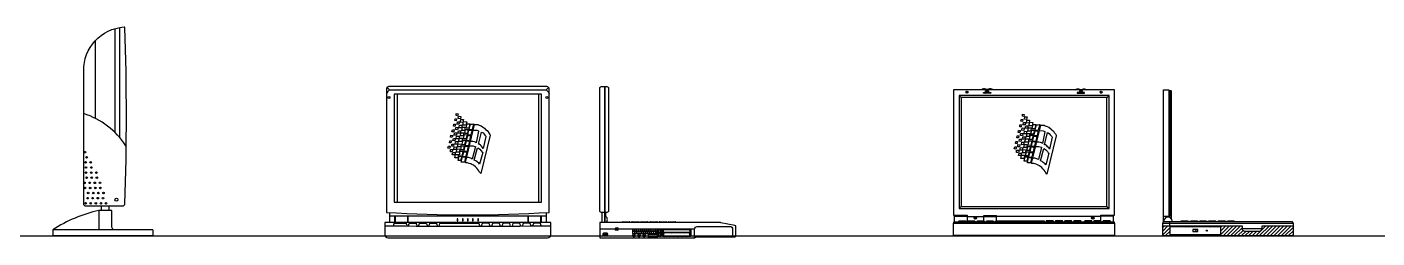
# Model space of a CAD drawing. Header units: inches. Extents: x 11.6 to 54.1, y 10.7 to 35.5.
# Drawn here: x 40.989 to 43.625, y 26.414 to 26.827 of the extents above; entities that cross this region are included whole.
import ezdxf

# ---------------------------------------------------------------- set-up
doc = ezdxf.new("R2010")
doc.units = ezdxf.units.IN
doc.header["$MEASUREMENT"] = 0
for name, color, linetype in [('02', 2, 'Continuous'), ('1', 1, 'Continuous'), ('8', 8, 'Continuous')]:
    doc.layers.add(name, color=color, linetype=linetype)
pattern_1 = [(45, (-15.305627, 28.8258904), (-0.00176776695, 0.00176776695), [])]
pattern_2 = [(45, (-12.9661173, 28.8506531), (-0.000883883476, 0.000883883476), [])]
pattern_3 = [(45, (-12.9661173, 28.8536531), (-0.000883883476, 0.000883883476), [])]
pattern_4 = [(45, (-13.122171, 28.830653), (-0.0035355339, 0.0035355339), [])]

msp = doc.modelspace()

# ---------------------------------------------------------------- hatches: boundary and pattern name
at = {"layer": '8'}
h = msp.add_hatch(dxfattribs=at)
h.set_pattern_fill('ANSI31', color=256, scale=0.01, style=0)
h.set_pattern_definition(pattern_2)
edge = h.paths.add_edge_path()
edge.add_arc((42.8246, 26.6992), 0.002, 0, 360)
h = msp.add_hatch(dxfattribs=at)
h.set_pattern_fill('ANSI31', color=256, scale=0.01, style=0)
h.set_pattern_definition(pattern_2)
h.paths.add_polyline_path([(42.857, 26.6986), (42.861, 26.6986), (42.861, 26.7021), (42.867, 26.7021), (42.867, 26.6986), (42.871, 26.6986), (42.871, 26.6971), (42.857, 26.6971)])
h = msp.add_hatch(dxfattribs=at)
h.set_pattern_fill('ANSI31', color=256, scale=0.01, style=0)
h.set_pattern_definition(pattern_2)
h.paths.add_polyline_path([(43.0541, 26.6986), (43.0501, 26.6986), (43.0501, 26.7021), (43.0441, 26.7021), (43.0441, 26.6986), (43.0401, 26.6986), (43.0401, 26.6971), (43.0541, 26.6971)])
h = msp.add_hatch(dxfattribs=at)
h.set_pattern_fill('ANSI31', color=256, scale=0.01, style=0)
h.set_pattern_definition(pattern_2)
edge = h.paths.add_edge_path()
edge.add_arc((43.0866, 26.6992), 0.002, 0, 360)
h = msp.add_hatch(dxfattribs=at)
h.set_pattern_fill('ANSI31', color=256, scale=0.01, style=0)
h.set_pattern_definition(pattern_3)
edge = h.paths.add_edge_path()
edge.add_arc((42.8409, 26.4536), 0.0025, 0, 360)
h = msp.add_hatch(dxfattribs=at)
h.set_pattern_fill('ANSI31', color=256, scale=0.01, style=0)
h.set_pattern_definition(pattern_3)
edge = h.paths.add_edge_path()
edge.add_arc((43.0703, 26.4536), 0.0025, 0, 360)
h = msp.add_hatch(dxfattribs=at)
h.set_pattern_fill('ANSI31,_O', color=256, scale=0.02)
h.set_pattern_definition(pattern_1)
edge = h.paths.add_edge_path()
edge.add_line((42.1154, 26.4189), (42.121, 26.4189))
edge.add_arc((42.121, 26.4209), 0.002, 270, 360)
edge.add_line((42.123, 26.4209), (42.123, 26.4216))
edge.add_arc((42.121, 26.4216), 0.002, 360, 450)
edge.add_line((42.121, 26.4236), (42.1154, 26.4236))
edge.add_arc((42.1154, 26.4216), 0.002, 90, 180)
edge.add_line((42.1134, 26.4216), (42.1134, 26.4209))
edge.add_arc((42.1154, 26.4209), 0.002, 180, 270)
h = msp.add_hatch(dxfattribs=at)
h.set_pattern_fill('ANSI31,_O', color=256, scale=0.02)
h.set_pattern_definition(pattern_1)
h.paths.add_polyline_path([(42.1422, 26.4315, 1), (42.1392, 26.4315, 1)])
h = msp.add_hatch(dxfattribs=at)
h.set_pattern_fill('ANSI31,_O', color=256, scale=0.02)
h.set_pattern_definition(pattern_1)
h.paths.add_polyline_path([(42.1757, 26.4184, 1), (42.1727, 26.4184, 1)])
h = msp.add_hatch(dxfattribs=at)
h.set_pattern_fill('ANSI31,_O', color=256, scale=0.02)
h.set_pattern_definition(pattern_1)
h.paths.add_polyline_path([(42.1857, 26.4184, 1), (42.1827, 26.4184, 1)])
h = msp.add_hatch(dxfattribs=at)
h.set_pattern_fill('ANSI31,_O', color=256, scale=0.02)
h.set_pattern_definition(pattern_1)
h.paths.add_polyline_path([(42.1957, 26.4184, 1), (42.1927, 26.4184, 1)])
h = msp.add_hatch(dxfattribs=at)
h.set_pattern_fill('ANSI31,_O', color=256, scale=0.02)
h.set_pattern_definition(pattern_1)
h.paths.add_polyline_path([(42.23, 26.4169), (42.2852, 26.4169), (42.2852, 26.4314), (42.23, 26.4314)])
h.paths.add_polyline_path([(42.2319, 26.4228), (42.2319, 26.4189, -0.436572), (42.2329, 26.4179), (42.2823, 26.4179, -0.436572), (42.2833, 26.4189), (42.2833, 26.4228, -0.436572), (42.2823, 26.4238), (42.2329, 26.4238, -0.436572)], flags=16)
h.paths.add_polyline_path([(42.2329, 26.4245), (42.2823, 26.4245, -0.436572), (42.2833, 26.4255), (42.2833, 26.4294, -0.436572), (42.2823, 26.4304), (42.2329, 26.4304, -0.436572), (42.2319, 26.4294), (42.2319, 26.4255, -0.436572)], flags=16)
h = msp.add_hatch(dxfattribs=at)
h.set_pattern_fill('ANSI31,_O', color=256, scale=0.04)
h.set_pattern_definition(pattern_4)
h.paths.add_polyline_path([(43.4622, 26.4188), (43.4622, 26.4359, 0.360629), (43.4601, 26.4378), (43.4009, 26.4378), (43.4009, 26.4326, -0.414214), (43.3959, 26.4276), (43.367, 26.4276, -0.414214), (43.362, 26.4326), (43.362, 26.4378), (43.2082, 26.4378, 0.360629), (43.2062, 26.4359), (43.2062, 26.4188)])
h.paths.add_polyline_path([(43.3206, 26.4206), (43.2206, 26.4206), (43.2206, 26.4356), (43.3206, 26.4356)], flags=16)
h.paths.add_polyline_path([(43.2755, 26.4269), (43.2657, 26.4269), (43.2657, 26.4307), (43.2755, 26.4307)], flags=0)
h = msp.add_hatch(dxfattribs=at)
h.set_pattern_fill('ANSI31,_O', color=256, scale=0.04)
h.set_pattern_definition(pattern_4)
h.paths.add_polyline_path([(43.2657, 26.4269), (43.2755, 26.4269), (43.2755, 26.4307), (43.2657, 26.4307)])

# ---------------------------------------------------------------- linework, layer by layer
at = {"layer": '02'}
for p, q in [((41.1604, 26.8237), (41.1604, 26.6207)), ((41.1696, 26.8258), (41.1696, 26.6109)), ((41.1219, 26.7996), (41.1219, 26.6482)), ((42.1165, 26.7101), (42.1165, 26.4641)), ((42.1175, 26.7101), (42.1175, 26.4641)), ((41.7116, 26.6951), (41.7116, 26.4841)), ((41.9881, 26.6951), (41.9881, 26.4841)), ((42.0074, 26.7086), (42.0027, 26.704)), ((42.8131, 26.6888), (42.8091, 26.6928)), ((43.0981, 26.6888), (43.1021, 26.6928)), ((43.2187, 26.7028), (43.2187, 26.4568)), ((43.2217, 26.7028), (43.2217, 26.4568)), ((41.8271, 26.6536), (41.8272, 26.6575)), ((41.8272, 26.6575), (41.8308, 26.657)), ((41.8308, 26.657), (41.8297, 26.6533)), ((41.8219, 26.633), (41.8223, 26.6367)), ((41.8249, 26.633), (41.8219, 26.633)), ((41.8223, 26.6367), (41.8257, 26.6367)), ((41.8244, 26.6436), (41.8248, 26.6473)), ((41.8272, 26.6434), (41.8244, 26.6436)), ((41.8248, 26.6473), (41.8279, 26.6473)), ((41.8257, 26.6367), (41.8249, 26.633)), ((41.826, 26.6261), (41.8265, 26.6305)), ((41.8265, 26.6305), (41.8308, 26.63)), ((41.8297, 26.6533), (41.8271, 26.6536)), ((41.8279, 26.6473), (41.8272, 26.6434)), ((41.8288, 26.6365), (41.8294, 26.6411)), ((41.8324, 26.6365), (41.8288, 26.6365)), ((41.8294, 26.6411), (41.8332, 26.6411)), ((41.8309, 26.6476), (41.8317, 26.6522)), ((41.8352, 26.6473), (41.8309, 26.6476)), ((41.8317, 26.6522), (41.8362, 26.652)), ((41.8332, 26.6411), (41.8324, 26.6365)), ((41.8325, 26.6298), (41.8336, 26.6346)), ((41.8336, 26.6346), (41.8387, 26.6346)), ((41.835, 26.6402), (41.8359, 26.6457)), ((41.8401, 26.6406), (41.835, 26.6402)), ((41.8362, 26.652), (41.8352, 26.6473)), ((41.8359, 26.6457), (41.8412, 26.6457)), ((41.8387, 26.6346), (41.8371, 26.6298)), ((41.8378, 26.6244), (41.8391, 26.6309)), ((41.8391, 26.6309), (41.8447, 26.6309)), ((41.8398, 26.6348), (41.8414, 26.6418)), ((41.846, 26.635), (41.8398, 26.6348)), ((41.8412, 26.6457), (41.8401, 26.6406)), ((41.8414, 26.6418), (41.8476, 26.6413)), ((41.8447, 26.6309), (41.8431, 26.6245)), ((41.845, 26.5618), (41.863, 26.6363)), ((41.8476, 26.6413), (41.846, 26.635)), ((41.8463, 26.6295), (41.8483, 26.6377)), ((41.8483, 26.6377), (41.8535, 26.6377)), ((41.8535, 26.6377), (41.8515, 26.6294)), ((41.8524, 26.6266), (41.8548, 26.6366)), ((41.8548, 26.6366), (41.8581, 26.6369)), ((41.8581, 26.6369), (41.861, 26.6374)), ((41.861, 26.6374), (41.8583, 26.6261)), ((41.8616, 26.6375), (41.8616, 26.6375)), ((41.863, 26.6363), (41.8653, 26.6363)), ((41.8653, 26.6363), (41.8693, 26.6359)), ((41.8693, 26.6359), (41.8718, 26.6349)), ((41.8718, 26.6349), (41.8757, 26.6334)), ((41.8757, 26.6334), (41.8786, 26.6318)), ((41.8786, 26.6318), (41.8825, 26.6291)), ((42.9277, 26.6318), (42.928, 26.6355)), ((42.9307, 26.6318), (42.9277, 26.6318)), ((42.928, 26.6355), (42.9314, 26.6355)), ((42.9301, 26.6423), (42.9305, 26.646)), ((42.933, 26.6422), (42.9301, 26.6423)), ((42.9305, 26.646), (42.9337, 26.646)), ((42.9314, 26.6355), (42.9307, 26.6318)), ((42.9328, 26.6524), (42.933, 26.6563)), ((42.9354, 26.652), (42.9328, 26.6524)), ((42.933, 26.6563), (42.9365, 26.6557)), ((42.9337, 26.646), (42.933, 26.6422)), ((42.9346, 26.6353), (42.9351, 26.6399)), ((42.9381, 26.6353), (42.9346, 26.6353)), ((42.9351, 26.6399), (42.939, 26.6399)), ((42.9365, 26.6557), (42.9354, 26.652)), ((42.9367, 26.6464), (42.9374, 26.651)), ((42.9409, 26.646), (42.9367, 26.6464)), ((42.9374, 26.651), (42.942, 26.6508)), ((42.939, 26.6399), (42.9381, 26.6353)), ((42.9383, 26.6286), (42.9393, 26.6334)), ((42.9393, 26.6334), (42.9444, 26.6334)), ((42.9407, 26.639), (42.9416, 26.6445)), ((42.9459, 26.6393), (42.9407, 26.639)), ((42.942, 26.6508), (42.9409, 26.646)), ((42.9416, 26.6445), (42.9469, 26.6445)), ((42.9444, 26.6334), (42.9429, 26.6286)), ((42.9455, 26.6336), (42.9471, 26.6406)), ((42.9517, 26.6337), (42.9455, 26.6336)), ((42.9469, 26.6445), (42.9459, 26.6393)), ((42.9471, 26.6406), (42.9533, 26.6401)), ((42.9507, 26.5605), (42.9687, 26.635)), ((42.9533, 26.6401), (42.9517, 26.6337)), ((42.952, 26.6283), (42.954, 26.6364)), ((42.954, 26.6364), (42.9593, 26.6364)), ((42.9593, 26.6364), (42.9572, 26.6282)), ((42.9581, 26.6253), (42.9605, 26.6353)), ((42.9605, 26.6353), (42.9638, 26.6357)), ((42.9638, 26.6357), (42.9667, 26.6362)), ((42.9667, 26.6362), (42.964, 26.6249)), ((42.9673, 26.6363), (42.9673, 26.6363)), ((42.9687, 26.635), (42.971, 26.635)), ((42.971, 26.635), (42.9751, 26.6346)), ((42.9751, 26.6346), (42.9776, 26.6337)), ((42.9776, 26.6337), (42.9814, 26.6321)), ((42.9814, 26.6321), (42.9843, 26.6306)), ((42.9843, 26.6306), (42.9882, 26.6279)), ((41.8138, 26.6002), (41.8144, 26.6043)), ((41.8144, 26.6043), (41.8177, 26.6041)), ((41.8159, 26.6111), (41.8168, 26.615)), ((41.8193, 26.6115), (41.8159, 26.6111)), ((41.8168, 26.615), (41.8202, 26.6148)), ((41.8188, 26.6219), (41.8197, 26.6258)), ((41.8225, 26.6215), (41.8188, 26.6219)), ((41.8202, 26.6148), (41.8193, 26.6115)), ((41.8197, 26.6258), (41.8234, 26.6256)), ((41.8205, 26.6048), (41.8216, 26.6088)), ((41.8242, 26.6041), (41.8205, 26.6048)), ((41.8216, 26.6088), (41.8255, 26.6088)), ((41.8234, 26.6256), (41.8225, 26.6215)), ((41.8232, 26.6155), (41.8237, 26.6198)), ((41.8274, 26.615), (41.8232, 26.6155)), ((41.8237, 26.6198), (41.8285, 26.6196)), ((41.8255, 26.6088), (41.8242, 26.6041)), ((41.8299, 26.6258), (41.826, 26.6261)), ((41.8272, 26.6083), (41.8279, 26.6133)), ((41.8322, 26.6083), (41.8272, 26.6083)), ((41.8285, 26.6196), (41.8274, 26.615)), ((41.8279, 26.6133), (41.8336, 26.6133)), ((41.8308, 26.63), (41.8299, 26.6258)), ((41.8304, 26.6191), (41.8313, 26.624)), ((41.8346, 26.6189), (41.8304, 26.6191)), ((41.8313, 26.624), (41.8361, 26.6238)), ((41.8315, 26.6029), (41.8336, 26.6094)), ((41.8336, 26.6133), (41.8322, 26.6083)), ((41.8371, 26.6298), (41.8325, 26.6298)), ((41.8336, 26.6094), (41.8396, 26.6094)), ((41.8361, 26.6238), (41.8346, 26.6189)), ((41.8354, 26.614), (41.8364, 26.62)), ((41.8405, 26.614), (41.8354, 26.614)), ((41.8364, 26.62), (41.8421, 26.62)), ((41.8431, 26.6245), (41.8378, 26.6244)), ((41.8396, 26.6094), (41.8382, 26.603)), ((41.8384, 26.5973), (41.8404, 26.6056)), ((41.8404, 26.6056), (41.8456, 26.6054)), ((41.8421, 26.62), (41.8405, 26.614)), ((41.8412, 26.6089), (41.843, 26.6163)), ((41.8412, 26.6089), (41.8464, 26.6088)), ((41.843, 26.6163), (41.8482, 26.6161)), ((41.8456, 26.6054), (41.8435, 26.5971)), ((41.8437, 26.6192), (41.8455, 26.6265)), ((41.8437, 26.6192), (41.849, 26.6192)), ((41.8447, 26.5947), (41.8469, 26.6041)), ((41.8455, 26.6265), (41.8507, 26.6263)), ((41.8463, 26.6295), (41.8515, 26.6294)), ((41.8482, 26.6161), (41.8464, 26.6088)), ((41.8469, 26.6041), (41.853, 26.604)), ((41.8472, 26.6051), (41.8495, 26.6146)), ((41.8472, 26.6051), (41.8532, 26.6049)), ((41.8507, 26.6263), (41.849, 26.6192)), ((41.8494, 26.6146), (41.8555, 26.6144)), ((41.8497, 26.6156), (41.852, 26.625)), ((41.8497, 26.6156), (41.8558, 26.6157)), ((41.852, 26.625), (41.858, 26.6249)), ((41.8524, 26.6266), (41.8583, 26.6261)), ((41.8555, 26.6144), (41.8532, 26.6049)), ((41.858, 26.6249), (41.8558, 26.6157)), ((41.857, 26.6144), (41.8571, 26.6144)), ((41.8603, 26.6253), (41.8676, 26.6247)), ((41.8707, 26.6229), (41.8662, 26.6004)), ((41.8676, 26.6247), (41.8709, 26.6239)), ((41.8703, 26.5975), (41.8765, 26.6214)), ((41.8709, 26.6239), (41.8707, 26.6229)), ((41.8931, 26.6152), (41.8751, 26.54)), ((41.8765, 26.6214), (41.8794, 26.6195)), ((41.8794, 26.6195), (41.8817, 26.6173)), ((41.8852, 26.6123), (41.88, 26.5894)), ((41.8817, 26.6173), (41.8832, 26.6152)), ((41.8825, 26.6291), (41.8846, 26.6266)), ((41.8832, 26.6152), (41.8848, 26.6135)), ((41.8846, 26.6266), (41.8877, 26.6241)), ((41.8848, 26.6135), (41.8852, 26.6123)), ((41.8877, 26.6241), (41.8894, 26.6216)), ((41.8894, 26.6216), (41.8915, 26.6187)), ((41.8915, 26.6187), (41.8929, 26.6162)), ((41.8929, 26.6162), (41.8931, 26.6152)), ((42.9217, 26.6099), (42.9226, 26.6138)), ((42.925, 26.6103), (42.9217, 26.6099)), ((42.9226, 26.6138), (42.9259, 26.6136)), ((42.9245, 26.6207), (42.9254, 26.6245)), ((42.9282, 26.6203), (42.9245, 26.6207)), ((42.9259, 26.6136), (42.925, 26.6103)), ((42.9254, 26.6245), (42.9291, 26.6244)), ((42.9263, 26.6036), (42.9273, 26.6076)), ((42.9273, 26.6076), (42.9312, 26.6076)), ((42.9291, 26.6244), (42.9282, 26.6203)), ((42.9289, 26.6143), (42.9294, 26.6185)), ((42.9331, 26.6138), (42.9289, 26.6143)), ((42.9294, 26.6185), (42.9342, 26.6184)), ((42.9312, 26.6076), (42.93, 26.6028)), ((42.9317, 26.6249), (42.9323, 26.6293)), ((42.9356, 26.6245), (42.9317, 26.6249)), ((42.9323, 26.6293), (42.9365, 26.6288)), ((42.933, 26.6071), (42.9337, 26.612)), ((42.9379, 26.6071), (42.933, 26.6071)), ((42.9342, 26.6184), (42.9331, 26.6138)), ((42.9337, 26.612), (42.9393, 26.612)), ((42.9365, 26.6288), (42.9356, 26.6245)), ((42.9361, 26.6178), (42.937, 26.6228)), ((42.9404, 26.6177), (42.9361, 26.6178)), ((42.937, 26.6228), (42.9418, 26.6226)), ((42.9372, 26.6016), (42.9393, 26.6081)), ((42.9393, 26.612), (42.9379, 26.6071)), ((42.9429, 26.6286), (42.9383, 26.6286)), ((42.9393, 26.6081), (42.9453, 26.6081)), ((42.9418, 26.6226), (42.9404, 26.6177)), ((42.9411, 26.6127), (42.9421, 26.6187)), ((42.9462, 26.6127), (42.9411, 26.6127)), ((42.9421, 26.6187), (42.9478, 26.6187)), ((42.9436, 26.6231), (42.9448, 26.6297)), ((42.9488, 26.6233), (42.9436, 26.6231)), ((42.9453, 26.6081), (42.9439, 26.6018)), ((42.9441, 26.596), (42.9461, 26.6043)), ((42.9448, 26.6297), (42.9504, 26.6297)), ((42.9461, 26.6043), (42.9513, 26.6042)), ((42.9478, 26.6187), (42.9462, 26.6127)), ((42.9469, 26.6077), (42.9488, 26.6151)), ((42.9469, 26.6077), (42.9522, 26.6076)), ((42.9504, 26.6297), (42.9488, 26.6233)), ((42.9488, 26.6151), (42.954, 26.6149)), ((42.9513, 26.6042), (42.9493, 26.5959)), ((42.9495, 26.618), (42.9513, 26.6253)), ((42.9495, 26.618), (42.9547, 26.618)), ((42.9513, 26.6253), (42.9565, 26.6251)), ((42.952, 26.6283), (42.9572, 26.6282)), ((42.954, 26.6149), (42.9522, 26.6076)), ((42.9529, 26.6039), (42.9552, 26.6133)), ((42.9565, 26.6251), (42.9547, 26.618)), ((42.9551, 26.6133), (42.9612, 26.6132)), ((42.9555, 26.6144), (42.9577, 26.6238)), ((42.9555, 26.6144), (42.9616, 26.6145)), ((42.9577, 26.6238), (42.9637, 26.6236)), ((42.9581, 26.6253), (42.964, 26.6249)), ((42.9612, 26.6132), (42.959, 26.6037)), ((42.9637, 26.6236), (42.9616, 26.6145)), ((42.9628, 26.6131), (42.9628, 26.6131)), ((42.966, 26.6241), (42.9733, 26.6234)), ((42.9764, 26.6217), (42.972, 26.5991)), ((42.9733, 26.6234), (42.9766, 26.6227)), ((42.976, 26.5962), (42.9822, 26.6202)), ((42.9766, 26.6227), (42.9764, 26.6217)), ((42.9988, 26.614), (42.9809, 26.5387)), ((42.9822, 26.6202), (42.9851, 26.6182)), ((42.9851, 26.6182), (42.9874, 26.6161)), ((42.9909, 26.6111), (42.9857, 26.5881)), ((42.9874, 26.6161), (42.989, 26.614)), ((42.9882, 26.6279), (42.9903, 26.6254)), ((42.989, 26.614), (42.9905, 26.6123)), ((42.9903, 26.6254), (42.9934, 26.6229)), ((42.9905, 26.6123), (42.9909, 26.6111)), ((42.9934, 26.6229), (42.9951, 26.6204)), ((42.9951, 26.6204), (42.9973, 26.6175)), ((42.9973, 26.6175), (42.9986, 26.615)), ((42.9986, 26.615), (42.9988, 26.614)), ((41.8108, 26.5896), (41.8121, 26.5937)), ((41.8142, 26.5891), (41.8108, 26.5896)), ((41.8121, 26.5937), (41.8154, 26.5935)), ((41.8168, 26.6002), (41.8138, 26.6002)), ((41.8154, 26.5935), (41.8142, 26.5891)), ((41.8156, 26.5828), (41.8158, 26.5873)), ((41.8195, 26.5826), (41.8156, 26.5828)), ((41.8158, 26.5873), (41.8207, 26.5872)), ((41.8177, 26.6041), (41.8168, 26.6002)), ((41.8184, 26.5979), (41.8225, 26.5977)), ((41.8186, 26.5935), (41.8184, 26.5979)), ((41.8216, 26.5935), (41.8186, 26.5935)), ((41.8193, 26.5766), (41.8207, 26.5815)), ((41.8207, 26.5872), (41.8195, 26.5826)), ((41.8207, 26.5815), (41.8257, 26.5813)), ((41.8225, 26.5977), (41.8216, 26.5935)), ((41.8223, 26.5873), (41.8234, 26.5921)), ((41.8269, 26.5873), (41.8223, 26.5873)), ((41.8234, 26.5921), (41.8281, 26.5919)), ((41.8257, 26.5813), (41.8244, 26.5768)), ((41.8251, 26.5977), (41.826, 26.6027)), ((41.8295, 26.5979), (41.8251, 26.5977)), ((41.826, 26.6027), (41.8308, 26.6025)), ((41.8281, 26.5919), (41.8269, 26.5873)), ((41.8272, 26.582), (41.8288, 26.5882)), ((41.8329, 26.5819), (41.8272, 26.582)), ((41.8288, 26.5882), (41.8345, 26.5879)), ((41.8308, 26.6025), (41.8295, 26.5979)), ((41.8299, 26.5924), (41.8309, 26.5981)), ((41.8357, 26.5926), (41.8299, 26.5924)), ((41.8309, 26.5981), (41.8368, 26.5979)), ((41.8382, 26.603), (41.8315, 26.6029)), ((41.8345, 26.5879), (41.8329, 26.5819)), ((41.8333, 26.5765), (41.835, 26.5837)), ((41.835, 26.5837), (41.8402, 26.5837)), ((41.8368, 26.5979), (41.8357, 26.5926)), ((41.8359, 26.5872), (41.8376, 26.5943)), ((41.8359, 26.5872), (41.8411, 26.5873)), ((41.8376, 26.5943), (41.8428, 26.5943)), ((41.8384, 26.5973), (41.8435, 26.5971)), ((41.8402, 26.5837), (41.8384, 26.5764)), ((41.8395, 26.5735), (41.8418, 26.5827)), ((41.8428, 26.5943), (41.8411, 26.5873)), ((41.8418, 26.5827), (41.8479, 26.5827)), ((41.842, 26.5839), (41.8444, 26.5935)), ((41.842, 26.5839), (41.8482, 26.5839)), ((41.8444, 26.5935), (41.8505, 26.5934)), ((41.8447, 26.5947), (41.8508, 26.5948)), ((41.8479, 26.5827), (41.8458, 26.5738)), ((41.8505, 26.5934), (41.8482, 26.5839)), ((41.853, 26.604), (41.8508, 26.5948)), ((41.8528, 26.5943), (41.8562, 26.5944)), ((41.8566, 26.6027), (41.8549, 26.6028)), ((41.8562, 26.5944), (41.8593, 26.5942)), ((41.8593, 26.6027), (41.8566, 26.6027)), ((41.8645, 26.5928), (41.8583, 26.5685)), ((41.8628, 26.6023), (41.8593, 26.6027)), ((41.8593, 26.5942), (41.8616, 26.5938)), ((41.8616, 26.5938), (41.8641, 26.5928)), ((41.8624, 26.566), (41.8688, 26.5905)), ((41.8647, 26.6013), (41.8628, 26.6023)), ((41.8641, 26.5928), (41.8645, 26.5928)), ((41.8662, 26.6004), (41.8647, 26.6013)), ((41.8688, 26.5905), (41.8705, 26.5896)), ((41.8722, 26.5973), (41.8703, 26.5975)), ((41.8705, 26.5896), (41.873, 26.588)), ((41.8745, 26.5957), (41.8722, 26.5973)), ((41.8788, 26.5811), (41.8728, 26.5585)), ((41.873, 26.588), (41.8759, 26.5847)), ((41.8763, 26.5938), (41.8745, 26.5957)), ((41.8759, 26.5847), (41.8776, 26.582)), ((41.8786, 26.5913), (41.8763, 26.5938)), ((41.8776, 26.582), (41.8788, 26.5811)), ((41.88, 26.5894), (41.8786, 26.5913)), ((42.9166, 26.5884), (42.9178, 26.5924)), ((42.9199, 26.5879), (42.9166, 26.5884)), ((42.9178, 26.5924), (42.9212, 26.5923)), ((42.9196, 26.599), (42.9201, 26.603)), ((42.9226, 26.599), (42.9196, 26.599)), ((42.9212, 26.5923), (42.9199, 26.5879)), ((42.9201, 26.603), (42.9234, 26.6028)), ((42.9213, 26.5815), (42.9215, 26.5861)), ((42.9252, 26.5813), (42.9213, 26.5815)), ((42.9215, 26.5861), (42.9264, 26.5859)), ((42.9234, 26.6028), (42.9226, 26.599)), ((42.9242, 26.5967), (42.9282, 26.5965)), ((42.9243, 26.5923), (42.9242, 26.5967)), ((42.9273, 26.5923), (42.9243, 26.5923)), ((42.925, 26.5753), (42.9264, 26.5803)), ((42.9264, 26.5859), (42.9252, 26.5813)), ((42.93, 26.6028), (42.9263, 26.6036)), ((42.9264, 26.5803), (42.9314, 26.5801)), ((42.9282, 26.5965), (42.9273, 26.5923)), ((42.928, 26.5861), (42.9291, 26.5909)), ((42.9326, 26.5861), (42.928, 26.5861)), ((42.9291, 26.5909), (42.9339, 26.5907)), ((42.9314, 26.5801), (42.9301, 26.5755)), ((42.9309, 26.5965), (42.9317, 26.6014)), ((42.9353, 26.5967), (42.9309, 26.5965)), ((42.9317, 26.6014), (42.9365, 26.6013)), ((42.9339, 26.5907), (42.9326, 26.5861)), ((42.933, 26.5808), (42.9346, 26.587)), ((42.9386, 26.5806), (42.933, 26.5808)), ((42.9346, 26.587), (42.9402, 26.5866)), ((42.9365, 26.6013), (42.9353, 26.5967)), ((42.9356, 26.5912), (42.9367, 26.5969)), ((42.9414, 26.5914), (42.9356, 26.5912)), ((42.9367, 26.5969), (42.9425, 26.5967)), ((42.9439, 26.6018), (42.9372, 26.6016)), ((42.9402, 26.5866), (42.9386, 26.5806)), ((42.939, 26.5752), (42.9408, 26.5824)), ((42.9408, 26.5824), (42.9459, 26.5824)), ((42.9425, 26.5967), (42.9414, 26.5914)), ((42.9416, 26.5859), (42.9434, 26.5931)), ((42.9416, 26.5859), (42.9468, 26.586)), ((42.9434, 26.5931), (42.9486, 26.5931)), ((42.9441, 26.596), (42.9493, 26.5959)), ((42.9459, 26.5824), (42.9442, 26.5752)), ((42.9452, 26.5722), (42.9475, 26.5815)), ((42.9486, 26.5931), (42.9468, 26.586)), ((42.9475, 26.5815), (42.9537, 26.5815)), ((42.9478, 26.5826), (42.9501, 26.5923)), ((42.9478, 26.5826), (42.9539, 26.5826)), ((42.9501, 26.5923), (42.9562, 26.5921)), ((42.9504, 26.5935), (42.9527, 26.6029)), ((42.9504, 26.5935), (42.9566, 26.5936)), ((42.9537, 26.5815), (42.9515, 26.5725)), ((42.9527, 26.6029), (42.9587, 26.6027)), ((42.9529, 26.6039), (42.959, 26.6037)), ((42.9562, 26.5921), (42.9539, 26.5826)), ((42.9587, 26.6027), (42.9566, 26.5936)), ((42.9586, 26.5931), (42.9619, 26.5931)), ((42.9623, 26.6014), (42.9606, 26.6015)), ((42.9619, 26.5931), (42.965, 26.593)), ((42.965, 26.6014), (42.9623, 26.6014)), ((42.9702, 26.5916), (42.9641, 26.5673)), ((42.9685, 26.6011), (42.965, 26.6014)), ((42.965, 26.593), (42.9673, 26.5926)), ((42.9673, 26.5926), (42.9699, 26.5916)), ((42.9681, 26.5648), (42.9745, 26.5893)), ((42.9704, 26.6001), (42.9685, 26.6011)), ((42.9699, 26.5916), (42.9702, 26.5916)), ((42.972, 26.5991), (42.9704, 26.6001)), ((42.9745, 26.5893), (42.9762, 26.5883)), ((42.978, 26.596), (42.976, 26.5962)), ((42.9762, 26.5883), (42.9787, 26.5868)), ((42.9803, 26.5945), (42.978, 26.596)), ((42.9845, 26.5798), (42.9785, 26.5573)), ((42.9787, 26.5868), (42.9816, 26.5835)), ((42.982, 26.5926), (42.9803, 26.5945)), ((42.9816, 26.5835), (42.9834, 26.5808)), ((42.9843, 26.5901), (42.982, 26.5926)), ((42.9834, 26.5808), (42.9845, 26.5798)), ((42.9857, 26.5881), (42.9843, 26.5901)), ((41.8244, 26.5768), (41.8193, 26.5766)), ((41.8242, 26.5709), (41.8257, 26.5776)), ((41.8301, 26.5709), (41.8242, 26.5709)), ((41.8257, 26.5776), (41.8318, 26.5775)), ((41.8318, 26.5775), (41.8301, 26.5709)), ((41.8306, 26.5655), (41.8327, 26.5739)), ((41.8357, 26.5655), (41.8306, 26.5655)), ((41.8327, 26.5739), (41.8378, 26.5737)), ((41.8333, 26.5765), (41.8384, 26.5764)), ((41.8378, 26.5737), (41.8357, 26.5655)), ((41.8368, 26.5625), (41.8393, 26.5725)), ((41.843, 26.5621), (41.8368, 26.5625)), ((41.8393, 26.5725), (41.8454, 26.5724)), ((41.8395, 26.5735), (41.8458, 26.5738)), ((41.8454, 26.5724), (41.843, 26.5621)), ((41.8456, 26.5608), (41.845, 26.5618)), ((41.8493, 26.5608), (41.8456, 26.5608)), ((41.8473, 26.5714), (41.8479, 26.5714)), ((41.8512, 26.5712), (41.8475, 26.5714)), ((41.8475, 26.5714), (41.8483, 26.5714)), ((41.8523, 26.56), (41.8493, 26.5608)), ((41.855, 26.5703), (41.8512, 26.5712)), ((41.8554, 26.5591), (41.8523, 26.56)), ((41.8568, 26.5693), (41.855, 26.5703)), ((41.8577, 26.5579), (41.8554, 26.5591)), ((41.8583, 26.5685), (41.8568, 26.5693)), ((41.8608, 26.5564), (41.8577, 26.5579)), ((41.8649, 26.5535), (41.8608, 26.5564)), ((41.8657, 26.5649), (41.8624, 26.566)), ((41.8674, 26.5508), (41.8649, 26.5535)), ((41.868, 26.5631), (41.8657, 26.5649)), ((41.8715, 26.5604), (41.868, 26.5631)), ((41.8728, 26.5585), (41.8715, 26.5604)), ((42.9301, 26.5755), (42.925, 26.5753)), ((42.93, 26.5697), (42.9314, 26.5764)), ((42.9358, 26.5697), (42.93, 26.5697)), ((42.9314, 26.5764), (42.9376, 26.5762)), ((42.9376, 26.5762), (42.9358, 26.5697)), ((42.9363, 26.5643), (42.9384, 26.5727)), ((42.9415, 26.5643), (42.9363, 26.5643)), ((42.9384, 26.5727), (42.9435, 26.5725)), ((42.939, 26.5752), (42.9442, 26.5752)), ((42.9435, 26.5725), (42.9415, 26.5643)), ((42.9426, 26.5612), (42.945, 26.5713)), ((42.9487, 26.5609), (42.9426, 26.5612)), ((42.945, 26.5713), (42.9512, 26.5711)), ((42.9452, 26.5722), (42.9515, 26.5725)), ((42.9512, 26.5711), (42.9487, 26.5608)), ((42.9513, 26.5596), (42.9507, 26.5605)), ((42.955, 26.5596), (42.9513, 26.5596)), ((42.9531, 26.5702), (42.9536, 26.5702)), ((42.9532, 26.5702), (42.954, 26.5701)), ((42.9569, 26.57), (42.9532, 26.5702)), ((42.9581, 26.5588), (42.955, 26.5596)), ((42.9608, 26.569), (42.9569, 26.57)), ((42.9612, 26.5578), (42.9581, 26.5588)), ((42.9625, 26.5681), (42.9608, 26.569)), ((42.9635, 26.5567), (42.9612, 26.5578)), ((42.9641, 26.5673), (42.9625, 26.5681)), ((42.9666, 26.5551), (42.9635, 26.5567)), ((42.9706, 26.5522), (42.9666, 26.5551)), ((42.9714, 26.5636), (42.9681, 26.5648)), ((42.9731, 26.5495), (42.9706, 26.5522)), ((42.9737, 26.5619), (42.9714, 26.5636)), ((42.9772, 26.5592), (42.9737, 26.5619)), ((42.9785, 26.5573), (42.9772, 26.5592)), ((41.8695, 26.5479), (41.8674, 26.5508)), ((41.8715, 26.5456), (41.8695, 26.5479)), ((41.8728, 26.5431), (41.8715, 26.5456)), ((41.8751, 26.54), (41.8728, 26.5431)), ((42.9753, 26.5466), (42.9731, 26.5495)), ((42.9772, 26.5443), (42.9753, 26.5466)), ((42.9785, 26.5418), (42.9772, 26.5443)), ((42.9809, 26.5387), (42.9785, 26.5418)), ((41.1343, 26.468), (41.1343, 26.476)), ((41.1493, 26.468), (41.1493, 26.476)), ((42.8131, 26.4758), (42.8091, 26.4718)), ((43.0981, 26.4758), (43.1021, 26.4718)), ((41.1293, 26.468), (41.1293, 26.43)), ((41.6968, 26.4641), (41.6968, 26.4441)), ((41.6968, 26.4571), (42.0028, 26.4571)), ((41.7068, 26.4571), (41.7068, 26.4441)), ((41.7078, 26.4571), (41.7078, 26.4441)), ((41.7318, 26.4571), (41.7318, 26.4441)), ((41.7328, 26.4571), (41.7328, 26.4441)), ((41.9668, 26.4571), (41.9668, 26.4441)), ((41.9678, 26.4571), (41.9678, 26.4441)), ((41.9918, 26.4571), (41.9918, 26.4441)), ((41.9928, 26.4571), (41.9928, 26.4441)), ((42.0028, 26.4641), (42.0028, 26.4441)), ((42.1115, 26.4641), (42.1115, 26.4441)), ((42.1165, 26.4641), (42.1165, 26.4441)), ((42.1175, 26.4641), (42.1175, 26.4441)), ((42.8001, 26.4568), (42.8251, 26.4568)), ((42.8001, 26.4458), (42.8001, 26.4568)), ((42.8251, 26.4558), (42.8573, 26.4558)), ((42.8573, 26.4478), (42.8573, 26.4578)), ((42.8573, 26.4578), (42.8823, 26.4578)), ((42.8573, 26.4558), (42.8823, 26.4558)), ((42.8823, 26.4478), (42.8823, 26.4578)), ((43.0861, 26.4558), (42.8823, 26.4558)), ((43.1111, 26.4568), (43.0861, 26.4568)), ((43.1111, 26.4458), (43.1111, 26.4568)), ((43.2087, 26.4458), (43.2087, 26.4558)), ((43.2237, 26.4579), (43.2237, 26.4514)), ((41.0393, 26.43), (41.0393, 26.418)), ((41.2343, 26.43), (41.0393, 26.43)), ((41.2343, 26.43), (41.2343, 26.418)), ((42.1377, 26.4314), (42.1075, 26.4314)), ((42.2927, 26.4314), (42.1436, 26.4314)), ((42.2195, 26.4277), (42.1715, 26.4277)), ((42.2195, 26.4267), (42.1715, 26.4267)), ((42.1755, 26.4277), (42.1755, 26.4314)), ((42.1755, 26.4267), (42.1755, 26.423)), ((42.176, 26.4277), (42.176, 26.4314)), ((42.176, 26.4267), (42.176, 26.423)), ((42.1795, 26.4277), (42.1795, 26.4314)), ((42.1795, 26.4267), (42.1795, 26.423)), ((42.18, 26.4277), (42.18, 26.4314)), ((42.18, 26.4267), (42.18, 26.423)), ((42.1835, 26.4277), (42.1835, 26.4314)), ((42.1835, 26.4267), (42.1835, 26.423)), ((42.184, 26.4277), (42.184, 26.4314)), ((42.184, 26.4267), (42.184, 26.423)), ((42.1875, 26.4277), (42.1875, 26.4314)), ((42.1875, 26.4267), (42.1875, 26.423)), ((42.188, 26.4277), (42.188, 26.4314)), ((42.188, 26.4267), (42.188, 26.423)), ((42.1915, 26.4277), (42.1915, 26.4314)), ((42.1915, 26.4277), (42.1915, 26.4314)), ((42.1915, 26.4267), (42.1915, 26.423)), ((42.1915, 26.4267), (42.1915, 26.423)), ((42.192, 26.4277), (42.192, 26.4314)), ((42.192, 26.4277), (42.192, 26.4314)), ((42.192, 26.4267), (42.192, 26.423)), ((42.192, 26.4267), (42.192, 26.423)), ((42.1955, 26.4277), (42.1955, 26.4314)), ((42.1955, 26.4267), (42.1955, 26.423)), ((42.196, 26.4277), (42.196, 26.4314)), ((42.196, 26.4267), (42.196, 26.423)), ((42.1995, 26.4277), (42.1995, 26.4314)), ((42.1995, 26.4267), (42.1995, 26.423)), ((42.2, 26.4277), (42.2, 26.4314)), ((42.2, 26.4267), (42.2, 26.423)), ((42.2035, 26.4277), (42.2035, 26.4314)), ((42.2035, 26.4267), (42.2035, 26.423)), ((42.204, 26.4277), (42.204, 26.4314)), ((42.204, 26.4267), (42.204, 26.423)), ((42.2075, 26.4277), (42.2075, 26.4314)), ((42.2075, 26.4267), (42.2075, 26.423)), ((42.208, 26.4277), (42.208, 26.4314)), ((42.208, 26.4267), (42.208, 26.423)), ((42.2115, 26.4277), (42.2115, 26.4314)), ((42.2115, 26.4267), (42.2115, 26.423)), ((42.212, 26.4277), (42.212, 26.4314)), ((42.212, 26.4267), (42.212, 26.423)), ((42.2155, 26.4277), (42.2155, 26.4314)), ((42.2155, 26.4267), (42.2155, 26.423)), ((42.216, 26.4277), (42.216, 26.4314)), ((42.216, 26.4267), (42.216, 26.423)), ((42.7991, 26.4428), (43.1121, 26.4428)), ((43.2062, 26.4428), (43.4612, 26.4428)), ((43.2206, 26.4378), (43.2206, 26.4458)), ((43.362, 26.4326), (43.4009, 26.4326)), ((41.2343, 26.418), (41.0393, 26.418))]:
    msp.add_line(p, q, dxfattribs=at)
for points in [[(41.1795, 26.8259, -0.015849), (41.1795, 26.481, -0.414214), (41.1745, 26.476), (41.1045, 26.476, -0.414214), (41.0995, 26.481), (41.0995, 26.7409, -0.397227), (41.1784, 26.8269)], [(41.6923, 26.7086), (41.6969, 26.704), (42.0027, 26.704, -0.19495), (42.0088, 26.6951)], [(42.875, 26.7038, 0.347125), (42.8668, 26.705, -0.223923), (42.8613, 26.705, 0.347125), (42.853, 26.7038)], [(43.0361, 26.7038, -0.347125), (43.0444, 26.705, 0.223923), (43.0498, 26.705, -0.347125), (43.0581, 26.7038)], [(41.1603, 26.43, -0.440853), (41.1543, 26.4378), (41.1543, 26.468), (41.1293, 26.468)], [(42.1195, 26.4441, 0.475552), (42.1195, 26.456), (42.1195, 26.4641)], [(42.1515, 26.4441), (42.152, 26.4455, -0.274916), (42.1525, 26.446, 0.034235), (42.165, 26.446, -0.274916), (42.1655, 26.4455), (42.166, 26.4441)], [(42.1695, 26.4441), (42.17, 26.4455, -0.274916), (42.1705, 26.446, 0.034235), (42.183, 26.446, -0.274916), (42.1835, 26.4455), (42.184, 26.4441)], [(42.1875, 26.4441), (42.188, 26.4455, -0.274916), (42.1885, 26.446, 0.034235), (42.201, 26.446, -0.274916), (42.2015, 26.4455), (42.202, 26.4441)], [(42.2055, 26.4441), (42.206, 26.4455, -0.274916), (42.2065, 26.446, 0.034235), (42.219, 26.446, -0.274916), (42.2195, 26.4455), (42.22, 26.4441)], [(42.2235, 26.4441), (42.224, 26.4455, -0.274916), (42.2245, 26.446, 0.034235), (42.237, 26.446, -0.274916), (42.2375, 26.4455), (42.238, 26.4441)], [(42.2415, 26.4441), (42.242, 26.4455, -0.274916), (42.2425, 26.446, 0.034235), (42.255, 26.446, -0.274916), (42.2555, 26.4455), (42.256, 26.4441)], [(42.808, 26.4458), (42.8085, 26.4473, -0.274916), (42.8091, 26.4478, 0.034235), (42.8215, 26.4478, -0.274916), (42.8221, 26.4473), (42.8226, 26.4458)], [(42.826, 26.4458), (42.8265, 26.4473, -0.274916), (42.8271, 26.4478, 0.034235), (42.8395, 26.4478, -0.274916), (42.8401, 26.4473), (42.8406, 26.4458)], [(42.844, 26.4458), (42.8445, 26.4473, -0.274916), (42.8451, 26.4478, 0.034235), (42.8575, 26.4478, -0.274916), (42.8581, 26.4473), (42.8586, 26.4458)], [(42.862, 26.4458), (42.8625, 26.4473, -0.274916), (42.8631, 26.4478, 0.034235), (42.8755, 26.4478, -0.274916), (42.8761, 26.4473), (42.8766, 26.4458)], [(42.88, 26.4458), (42.8805, 26.4473, -0.274916), (42.8811, 26.4478, 0.004563), (42.9746, 26.4478, -0.274916), (42.9751, 26.4473), (42.9756, 26.4458)], [(42.9936, 26.4458), (42.9931, 26.4473, 0.274916), (42.9926, 26.4478, -0.034235), (42.9801, 26.4478, 0.274916), (42.9796, 26.4473), (42.9791, 26.4458)], [(43.0116, 26.4458), (43.0111, 26.4473, 0.274916), (43.0106, 26.4478, -0.034235), (42.9981, 26.4478, 0.274916), (42.9976, 26.4473), (42.9971, 26.4458)], [(43.0296, 26.4458), (43.0291, 26.4473, 0.274916), (43.0286, 26.4478, -0.034235), (43.0161, 26.4478, 0.274916), (43.0156, 26.4473), (43.0151, 26.4458)], [(43.0476, 26.4458), (43.0471, 26.4473, 0.274916), (43.0466, 26.4478, -0.034235), (43.0341, 26.4478, 0.274916), (43.0336, 26.4473), (43.0331, 26.4458)], [(43.0687, 26.4458), (43.0682, 26.4473, 0.274916), (43.0676, 26.4478, -0.034235), (43.0552, 26.4478, 0.274916), (43.0546, 26.4473), (43.0541, 26.4458)], [(43.0867, 26.4458), (43.0862, 26.4473, 0.274916), (43.0856, 26.4478, -0.034235), (43.0732, 26.4478, 0.274916), (43.0726, 26.4473), (43.0721, 26.4458)], [(43.1047, 26.4458), (43.1042, 26.4473, 0.274916), (43.1036, 26.4478, -0.034235), (43.0912, 26.4478, 0.274916), (43.0906, 26.4473), (43.0901, 26.4458)], [(43.2258, 26.4458, 0.180797), (43.2221, 26.4533, 0.323978), (43.2124, 26.4533, 0.180797), (43.2087, 26.4458)], [(43.2427, 26.4458), (43.2432, 26.4473, -0.274916), (43.2437, 26.4478, 0.034235), (43.2562, 26.4478, -0.274916), (43.2567, 26.4473), (43.2572, 26.4458)], [(43.2607, 26.4458), (43.2612, 26.4473, -0.274916), (43.2617, 26.4478, 0.034235), (43.2742, 26.4478, -0.274916), (43.2747, 26.4473), (43.2752, 26.4458)], [(43.2787, 26.4458), (43.2792, 26.4473, -0.274916), (43.2797, 26.4478, 0.034235), (43.2922, 26.4478, -0.274916), (43.2927, 26.4473), (43.2932, 26.4458)], [(43.2967, 26.4458), (43.2972, 26.4473, -0.274916), (43.2977, 26.4478, 0.034235), (43.3102, 26.4478, -0.274916), (43.3107, 26.4473), (43.3112, 26.4458)], [(43.3147, 26.4458), (43.3152, 26.4473, -0.274916), (43.3157, 26.4478, 0.034235), (43.3282, 26.4478, -0.274916), (43.3287, 26.4473), (43.3292, 26.4458)], [(43.3327, 26.4458), (43.3332, 26.4473, -0.274916), (43.3337, 26.4478, 0.034235), (43.3462, 26.4478, -0.274916), (43.3467, 26.4473), (43.3472, 26.4458)], [(41.7043, 26.4378), (41.706, 26.4426, -0.274916), (41.7065, 26.4431, 0.018998), (41.729, 26.4431, -0.274916), (41.7295, 26.4426), (41.7313, 26.4375)], [(41.7336, 26.4375), (41.7354, 26.4426, -0.274916), (41.7359, 26.4431, 0.034235), (41.7484, 26.4431, -0.274916), (41.7489, 26.4426), (41.7507, 26.4374)], [(41.7536, 26.4373), (41.7554, 26.4426, -0.274916), (41.7559, 26.4431, 0.034235), (41.7684, 26.4431, -0.274916), (41.7689, 26.4426), (41.7708, 26.4372)], [(41.7735, 26.4372), (41.7754, 26.4426, -0.274916), (41.7759, 26.4431, 0.034235), (41.7884, 26.4431, -0.274916), (41.7889, 26.4426), (41.7908, 26.4371)], [(41.7935, 26.4371), (41.7954, 26.4426, -0.274916), (41.7959, 26.4431, 0.005692), (41.8709, 26.4431, -0.274916), (41.8715, 26.4426), (41.8734, 26.437)], [(41.8934, 26.437), (41.8915, 26.4426, 0.274916), (41.8909, 26.4431, -0.034235), (41.8785, 26.4431, 0.274916), (41.8779, 26.4426), (41.876, 26.437)], [(41.9133, 26.4371), (41.9115, 26.4426, 0.274916), (41.9109, 26.4431, -0.034235), (41.8985, 26.4431, 0.274916), (41.8979, 26.4426), (41.896, 26.437)], [(41.9333, 26.4372), (41.9315, 26.4426, 0.274916), (41.9309, 26.4431, -0.034235), (41.9185, 26.4431, 0.274916), (41.9179, 26.4426), (41.916, 26.4371)], [(41.9532, 26.4374), (41.9515, 26.4426, 0.274916), (41.9509, 26.4431, -0.034235), (41.9385, 26.4431, 0.274916), (41.9379, 26.4426), (41.9361, 26.4373)], [(41.9732, 26.4376), (41.9715, 26.4426, 0.274916), (41.9709, 26.4431, -0.034235), (41.9585, 26.4431, 0.274916), (41.9579, 26.4426), (41.9561, 26.4374)], [(41.9932, 26.4376), (41.9915, 26.4426, 0.274916), (41.9909, 26.4431, -0.034235), (41.9785, 26.4431, 0.274916), (41.9779, 26.4426), (41.9762, 26.4376)], [(42.2927, 26.4151), (42.2927, 26.4314, -0.414214), (42.2977, 26.4364), (42.3634, 26.4364, -0.348516), (42.3664, 26.4334), (42.3664, 26.4161)], [(43.2062, 26.4428), (43.2062, 26.4188), (43.4622, 26.4188), (43.4622, 26.4428), (43.4612, 26.4428, 0.157487), (43.4602, 26.4458), (43.2082, 26.4458, 0.157487), (43.2072, 26.4428)], [(43.2062, 26.4359, -0.360629), (43.2082, 26.4378), (43.362, 26.4378), (43.362, 26.4326, 0.414214), (43.367, 26.4276), (43.3959, 26.4276, 0.414214), (43.4009, 26.4326), (43.4009, 26.4378), (43.4601, 26.4378, -0.360629), (43.4622, 26.4359)]]:
    msp.add_lwpolyline(points, format="xyb", dxfattribs=at)
for points in [[(41.6908, 26.4641, 0.031447), (42.0088, 26.4641), (42.0088, 26.7051, 0.414214), (42.0038, 26.7101), (41.6958, 26.7101, 0.414214), (41.6908, 26.7051)], [(42.1075, 26.7071, -0.414214), (42.1105, 26.7101), (42.1215, 26.7101, -0.414214), (42.1245, 26.7071), (42.1245, 26.4671, -0.414214), (42.1215, 26.4641), (42.1105, 26.4641, -0.414214), (42.1075, 26.4671)], [(43.2237, 26.7017), (43.2237, 26.4579, -0.257173), (43.2216, 26.4568), (43.2187, 26.4568), (43.2187, 26.4558), (43.2087, 26.4558), (43.2087, 26.7038), (43.2187, 26.7038), (43.2187, 26.7028), (43.2216, 26.7028, -0.230934)], [(41.6878, 26.4191, 0.356089), (41.6968, 26.4141), (42.0028, 26.4141, 0.356089), (42.0118, 26.4191), (42.0118, 26.4441), (41.6878, 26.4441)], [(42.2927, 26.4141), (42.2927, 26.4146, -0.231104), (42.2965, 26.416), (42.3705, 26.4161, 0.414214), (42.3735, 26.4191), (42.3735, 26.4359, 0.326152), (42.3715, 26.4387), (42.344, 26.4439, 0.077581), (42.3431, 26.4441), (42.1075, 26.4441), (42.1075, 26.4141)], [(42.1154, 26.4189), (42.121, 26.4189, 0.414214), (42.123, 26.4209), (42.123, 26.4216, 0.414214), (42.121, 26.4236), (42.1154, 26.4236, 0.414214), (42.1134, 26.4216), (42.1134, 26.4209, 0.414214)], [(42.2319, 26.4294, 0.436572), (42.2329, 26.4304), (42.2823, 26.4304, 0.436572), (42.2833, 26.4294), (42.2833, 26.4255, 0.436572), (42.2823, 26.4245), (42.2329, 26.4245, 0.436572), (42.2319, 26.4255)], [(42.2319, 26.4189, -0.436572), (42.2329, 26.4179), (42.2823, 26.4179, -0.436572), (42.2833, 26.4189), (42.2833, 26.4228, -0.436572), (42.2823, 26.4238), (42.2329, 26.4238, -0.436572), (42.2319, 26.4228)]]:
    msp.add_lwpolyline(points, format="xyb", close=True, dxfattribs=at)
for points in [[(41.7058, 26.4841), (41.9938, 26.4841), (41.9938, 26.6951), (41.7058, 26.6951)], [(43.1021, 26.4718), (43.1021, 26.6928), (42.8091, 26.6928), (42.8091, 26.4718)], [(43.0981, 26.4758), (43.0981, 26.6888), (42.8131, 26.6888), (42.8131, 26.4758)], [(42.857, 26.6986), (42.861, 26.6986), (42.861, 26.7021), (42.867, 26.7021), (42.867, 26.6986), (42.871, 26.6986), (42.871, 26.6971), (42.857, 26.6971)], [(43.0541, 26.6986), (43.0501, 26.6986), (43.0501, 26.7021), (43.0441, 26.7021), (43.0441, 26.6986), (43.0401, 26.6986), (43.0401, 26.6971), (43.0541, 26.6971)], [(41.8292, 26.4478), (41.8305, 26.4478), (41.8305, 26.4513), (41.8292, 26.4513)], [(41.8392, 26.4478), (41.8405, 26.4478), (41.8405, 26.4513), (41.8392, 26.4513)], [(41.8492, 26.4478), (41.8505, 26.4478), (41.8505, 26.4513), (41.8492, 26.4513)], [(41.8592, 26.4478), (41.8605, 26.4478), (41.8605, 26.4513), (41.8592, 26.4513)], [(41.8692, 26.4478), (41.8705, 26.4478), (41.8705, 26.4513), (41.8692, 26.4513)], [(42.2195, 26.4314), (42.1715, 26.4314), (42.1715, 26.423), (42.2195, 26.423)], [(42.2193, 26.4154), (42.2026, 26.4154), (42.2026, 26.4215), (42.2193, 26.4215)], [(42.2276, 26.4169), (42.2217, 26.4169), (42.2217, 26.4314), (42.2276, 26.4314)], [(42.223, 26.4248), (42.2264, 26.4248), (42.2264, 26.4299), (42.223, 26.4299)], [(42.223, 26.4182), (42.2264, 26.4182), (42.2264, 26.4234), (42.223, 26.4234)], [(42.23, 26.4314), (42.2852, 26.4314), (42.2852, 26.4169), (42.23, 26.4169)], [(42.7981, 26.4428), (42.7991, 26.4428), (42.7991, 26.4458), (43.1121, 26.4458), (43.1121, 26.4428), (43.1131, 26.4428), (43.1131, 26.4188), (42.7981, 26.4188)], [(43.2206, 26.4206), (43.3206, 26.4206), (43.3206, 26.4356), (43.2206, 26.4356)], [(43.2657, 26.4269), (43.2755, 26.4269), (43.2755, 26.4307), (43.2657, 26.4307)]]:
    msp.add_lwpolyline(points, close=True, dxfattribs=at)
msp.add_lwpolyline([(43.0861, 26.4475), (43.0861, 26.4588), (43.1131, 26.4588), (43.1131, 26.7038), (42.7981, 26.7038), (42.7981, 26.4588), (42.8251, 26.4588), (42.8251, 26.4458)], dxfattribs=at)
for centre, radius in [((41.6957, 26.689), 0.002), ((42.004, 26.689), 0.002), ((42.8246, 26.6992), 0.002), ((43.0866, 26.6992), 0.002), ((41.1021, 26.5819), 0.0015), ((41.1032, 26.5619), 0.0015), ((41.1042, 26.5519), 0.0015), ((41.1052, 26.5719), 0.0015), ((41.1132, 26.5619), 0.0015), ((41.1142, 26.5519), 0.0015), ((41.1042, 26.5419), 0.0015), ((41.1052, 26.5319), 0.0015), ((41.1142, 26.5419), 0.0015), ((41.1152, 26.5319), 0.0015), ((41.1242, 26.5419), 0.0015), ((41.1252, 26.5319), 0.0015), ((41.1012, 26.5219), 0.0015), ((41.1022, 26.5119), 0.0015), ((41.1082, 26.5019), 0.0015), ((41.1112, 26.5219), 0.0015), ((41.1122, 26.5119), 0.0015), ((41.1182, 26.5019), 0.0015), ((41.1212, 26.5219), 0.0015), ((41.1222, 26.5119), 0.0015), ((41.1282, 26.5019), 0.0015), ((41.1312, 26.5219), 0.0015), ((41.1322, 26.5119), 0.0015), ((41.1382, 26.5019), 0.0015), ((41.1032, 26.4819), 0.0015), ((41.1072, 26.4919), 0.0015), ((41.1132, 26.4819), 0.0015), ((41.1172, 26.4919), 0.0015), ((41.1232, 26.4819), 0.0015), ((41.1272, 26.4919), 0.0015), ((41.1332, 26.4819), 0.0015), ((41.1372, 26.4919), 0.0015), ((41.1432, 26.4819), 0.0015), ((41.1635, 26.489), 0.003), ((42.8409, 26.4536), 0.0025), ((43.0703, 26.4536), 0.0025), ((42.1407, 26.4315), 0.003), ((42.1407, 26.4315), 0.0015), ((42.1742, 26.4184), 0.0025), ((42.1742, 26.4184), 0.0015), ((42.1842, 26.4184), 0.0025), ((42.1842, 26.4184), 0.0015), ((42.1942, 26.4184), 0.0025), ((42.1942, 26.4184), 0.0015), ((43.2929, 26.4284), 0.001)]:
    msp.add_circle(centre, radius, dxfattribs=at)
for centre, radius, start, end in [((41.1785, 26.8259), 0.001, 0, 95.8968), ((41.7049, 26.692), 0.0144, 123.5583, 167.6841), ((41.0523, 26.5099), 0.1548, 33.1437, 72.2372), ((41.1905, 26.1975), 0.2774, 102.7486, 123.0325), ((41.8498, 38.1902), 11.7532, 269.21024, 270.78976)]:
    msp.add_arc(centre, radius, start, end, dxfattribs=at)
at = {"layer": '1'}
msp.add_line((33.4357, 26.418), (53.7619, 26.418), dxfattribs=at)

doc.saveas('drawing.dxf')
